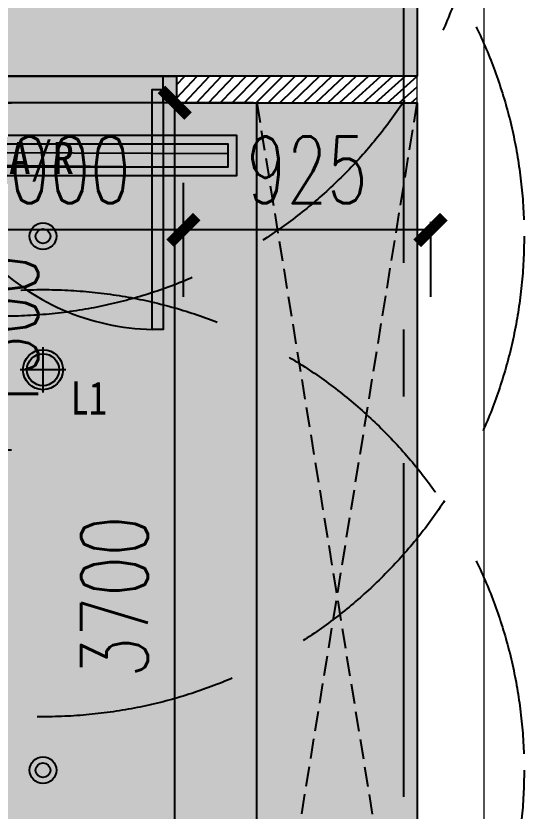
# Model space of a CAD drawing. Header units: millimetres. Extents: x -86392818 to -86307589, y 1129347621 to 1129375919.
# Drawn here: x -86311341 to -86309439, y 1129355568 to 1129358546 of the extents above; entities that cross this region are included whole.
import ezdxf
from ezdxf.enums import TextEntityAlignment as Align

# ---------------------------------------------------------------- set-up
doc = ezdxf.new("R2010")
doc.units = ezdxf.units.MM
doc.header["$LTSCALE"] = 1000
for name, pattern in [('__DASH', [0.35, 0.25, -0.1]), ('CENTER', [2, 1.25, -0.25, 0.25, -0.25]), ('DASH', [0.35, 0.25, -0.1]), ('DASHED', [19.049999999999997, 12.7, -6.35])]:
    doc.linetypes.add(name, pattern=pattern)
doc.layers.get('Defpoints').update_dxf_attribs({"color": 250})
for name, color, linetype in [('AD-DOOR', 4, 'Continuous'), ('A—墙体-填充', 8, 'Continuous'), ('A—轴线', 1, 'CENTER'), ('C—平顶—喷淋', 5, 'Continuous'), ('C—平顶—暖通', 47, 'Continuous'), ('C—平顶—灯具', 1, 'Continuous'), ('C—平顶—轮廓线', 4, 'Continuous'), ('F—地坪—hatch', 8, 'Continuous'), ('F—地坪—分格', 5, 'Continuous'), ('P—平面—移动家具', 165, 'Continuous'), ('P—隔墙—石膏板墙（到顶）', 2, 'Continuous'), ('WALL-DIM', 3, 'Continuous')]:
    doc.layers.add(name, color=color, linetype=linetype)
doc.layers.add('Q-01 原始墙柱', color=7, linetype='Continuous', lineweight=0)
doc.styles.add('_TCH_DIM_T3', font='SIMPLEX', dxfattribs={"width": 0.7058823529411765, "bigfont": 'GBCBIG'})
doc.styles.add('WORD-2', font='simhei.ttf', dxfattribs={"height": 2.5})
doc.styles.add('黑体', font='simhei.ttf')
doc.dimstyles.new('WALL-DIM', dxfattribs={"dimtxt": 250, "dimasz": 100, "dimexe": 250, "dimexo": 300, "dimgap": 100, "dimtad": 1, "dimdec": 0, "dimzin": 0, "dimdsep": 46, "dimtxsty": '_TCH_DIM_T3', "dimblk": 'ARCHTICK', "dimcen": 0.09, "dimclrd": 1, "dimclre": 1, "dimclrt": 7, "dimazin": 2, "dimtfac": 1, "dimtdec": 0, "dimtix": 1, "dimtmove": 2, "dimatfit": 3, "dimfxl": 500, "dimfxlon": 1, "dimtolj": 1, "dimtzin": 0, "dimarcsym": 0})

# ---------------------------------------------------------------- blocks, each defined once
blk = doc.blocks.new('SDSZDFSFDHFJGK')
at = {"color": 8}
blk.add_line((859, -49.99999999998545), (-41, -49.99999999998545), dxfattribs=at)
for points in [[(-41, 0), (-41, 900), (0, 900), (0, 0)], [(-41, 50.00000000001455), (-41, -49.99999999998545), (-91, -49.99999999998545), (-91, 50.00000000001455)], [(859, 50.00000000001455), (859, -49.99999999998545), (909, -49.99999999998545), (909, 50.00000000001455)]]:
    blk.add_lwpolyline(points, close=True)
blk.add_arc((-17.25437660326861, 22.72038917466125), 876.5488854589667, 358.5147112231557, 88.87209163520977, dxfattribs=at)
blk = doc.blocks.new('A$C5AE9663F')
at = {"layer": 'A—轴线', "color": 24, "linetype": 'CENTER'}
blk.add_line((27600, -2850), (27600, 24600), dxfattribs=at)
blk = doc.blocks.new('dffsdsardegew')
at = {"layer": 'C—平顶—灯具'}
h = blk.add_hatch(color=7, dxfattribs=at)
h.set_gradient(color1=(255, 255, 255), color2=(128, 128, 128), name='SPHERICAL')
edge = h.paths.add_edge_path()
edge.add_arc((0, 0), 59.99999982783518, 0, 360)
for p, q in [((0, 84.94745397567749), (0, -84.94745397567749)), ((84.94745390117168, 0), (-84.94745390117168, 0))]:
    blk.add_line(p, q, dxfattribs=at)
for radius in [74.99999978479399, 59.99999982783518]:
    blk.add_circle((0, 0), radius, dxfattribs=at)
at = {"layer": 'C—平顶—灯具', "style": '黑体', "width": 0.8}
blk.add_text('L1', height=124.9999996419401, dxfattribs=at).set_placement((171.2003185302019, -105.796276807785, 94.12059754060085), align=Align.MIDDLE_CENTER)
blk = doc.blocks.new('pen lin')
at = {"layer": 'C—平顶—喷淋'}
blk.add_hatch(color=8, dxfattribs=at).paths.add_polyline_path([(-27.5, 0, 1), (27.5, 0, 1)])
for radius in [49.99999999999999, 27.49999999999999]:
    blk.add_circle((0, 0), radius, dxfattribs=at)
at = {"layer": 'Defpoints', "color": 251, "linetype": 'DASH', "ltscale": 3}
blk.add_circle((0, 0), 1800, dxfattribs=at)
blk = doc.blocks.new('_ArchTick')
at = {"color": 44, "const_width": 0.4}
blk.add_lwpolyline([(-0.5, -0.5), (0.5, 0.5)], dxfattribs=at)
blk = doc.blocks.new('*D244')
at = {"layer": 'Defpoints', "color": 0, "transparency": 16777216}
for p in [(-86310714.2066024, 1129358220.776644), (-86309789.20660242, 1129358074.996931), (-86310714.2066024, 1129357744.334977)]:
    blk.add_point(p, dxfattribs=at)
at = {"layer": 'WALL-DIM', "color": 1, "lineweight": -2, "transparency": 16777216}
for p, q in [((-86310714.2066024, 1129357920.776644), (-86310714.2066024, 1129357494.334977)), ((-86309789.20660242, 1129357774.996931), (-86309789.20660242, 1129357494.334977)), ((-86309789.20660242, 1129357744.334977), (-86310714.2066024, 1129357744.334977))]:
    blk.add_line(p, q, dxfattribs=at)
at = {"layer": 'WALL-DIM', "color": 1, "lineweight": -2, "transparency": 16777216, "xscale": 100, "yscale": 100, "zscale": 100, "rotation": 180}
blk.add_blockref('_ArchTick', (-86310714.2066024, 1129357744.334977), dxfattribs=at)
at = {"layer": 'WALL-DIM', "color": 1, "lineweight": -2, "transparency": 16777216, "xscale": 100, "yscale": 100, "zscale": 100}
blk.add_blockref('_ArchTick', (-86309789.20660242, 1129357744.334977), dxfattribs=at)
at = {"layer": 'WALL-DIM', "color": 7, "transparency": 16777216, "insert": (-86310251.70660241, 1129357969.334977), "char_height": 250, "attachment_point": 5, "style": '_TCH_DIM_T3'}
blk.add_mtext('\\A1;925', dxfattribs=at)
blk = doc.blocks.new('*D245')
at = {"layer": 'Defpoints', "color": 0, "transparency": 16777216}
for p in [(-86311714.20660241, 1129358220.776644), (-86310714.2066024, 1129358220.776644), (-86311714.20660241, 1129357744.334977)]:
    blk.add_point(p, dxfattribs=at)
at = {"layer": 'WALL-DIM', "color": 1, "lineweight": -2, "transparency": 16777216}
for p, q in [((-86311714.20660241, 1129357920.776644), (-86311714.20660241, 1129357494.334977)), ((-86310714.2066024, 1129357920.776644), (-86310714.2066024, 1129357494.334977)), ((-86310714.2066024, 1129357744.334977), (-86311714.20660241, 1129357744.334977))]:
    blk.add_line(p, q, dxfattribs=at)
at = {"layer": 'WALL-DIM', "color": 1, "lineweight": -2, "transparency": 16777216, "xscale": 100, "yscale": 100, "zscale": 100, "rotation": 180}
blk.add_blockref('_ArchTick', (-86311714.20660241, 1129357744.334977), dxfattribs=at)
at = {"layer": 'WALL-DIM', "color": 1, "lineweight": -2, "transparency": 16777216, "xscale": 100, "yscale": 100, "zscale": 100}
blk.add_blockref('_ArchTick', (-86310714.2066024, 1129357744.334977), dxfattribs=at)
at = {"layer": 'WALL-DIM', "color": 7, "transparency": 16777216, "insert": (-86311214.2066024, 1129357969.334977), "char_height": 250, "attachment_point": 5, "style": '_TCH_DIM_T3'}
blk.add_mtext('\\A1;1000', dxfattribs=at)
blk = doc.blocks.new('*D248')
at = {"layer": 'Defpoints', "color": 0, "transparency": 16777216}
for p in [(-86310152.07797034, 1129358220.776645), (-86310746.59708, 1129354520.776645), (-86310152.07797034, 1129354520.776645)]:
    blk.add_point(p, dxfattribs=at)
at = {"layer": 'WALL-DIM', "color": 1, "lineweight": -2, "transparency": 16777216}
for p, q in [((-86310452.07797034, 1129358220.776645), (-86310996.59708, 1129358220.776645)), ((-86310746.59708, 1129358220.776645), (-86310746.59708, 1129354520.776645)), ((-86310452.07797034, 1129354520.776645), (-86310996.59708, 1129354520.776645))]:
    blk.add_line(p, q, dxfattribs=at)
at = {"layer": 'WALL-DIM', "color": 1, "lineweight": -2, "transparency": 16777216, "xscale": 100, "yscale": 100, "zscale": 100}
for p, rotation in [((-86310746.59708, 1129358220.776645), 90), ((-86310746.59708, 1129354520.776645), 270)]:
    blk.add_blockref('_ArchTick', p, dxfattribs=dict(at, rotation=rotation))
at = {"layer": 'WALL-DIM', "color": 7, "transparency": 16777216, "insert": (-86310971.59707966, 1129356370.776645), "char_height": 250, "attachment_point": 5, "rotation": 90, "style": '_TCH_DIM_T3'}
blk.add_mtext('\\A1;3700', dxfattribs=at)
blk = doc.blocks.new('*D251')
at = {"layer": 'Defpoints', "color": 0, "transparency": 16777216}
for p in [(-86312039.20660244, 1129358220.776645), (-86312039.20660244, 1129356920.776645), (-86311606.89974642, 1129356920.776645)]:
    blk.add_point(p, dxfattribs=at)
at = {"layer": 'WALL-DIM', "color": 1, "lineweight": -2, "transparency": 16777216}
for p, q in [((-86311739.20660244, 1129358220.776645), (-86311356.89974642, 1129358220.776645)), ((-86311606.89974642, 1129358220.776645), (-86311606.89974642, 1129356920.776645)), ((-86311739.20660244, 1129356920.776645), (-86311356.89974642, 1129356920.776645))]:
    blk.add_line(p, q, dxfattribs=at)
at = {"layer": 'WALL-DIM', "color": 1, "lineweight": -2, "transparency": 16777216, "xscale": 100, "yscale": 100, "zscale": 100}
for p, rotation in [((-86311606.89974642, 1129358220.776645), 90), ((-86311606.89974642, 1129356920.776645), 270)]:
    blk.add_blockref('_ArchTick', p, dxfattribs=dict(at, rotation=rotation))
at = {"layer": 'WALL-DIM', "color": 7, "transparency": 16777216, "insert": (-86311381.89974676, 1129357350.200514), "char_height": 250, "attachment_point": 5, "rotation": 90, "style": '_TCH_DIM_T3'}
blk.add_mtext('\\A1;1300', dxfattribs=at)
blk = doc.blocks.new('*D288')
at = {"layer": 'Defpoints', "color": 0, "transparency": 16777216}
for p in [(-86310739.20660241, 1129358694.526135), (-86311739.20660241, 1129358320.776644), (-86310739.20660241, 1129358320.776644)]:
    blk.add_point(p, dxfattribs=at)
at = {"layer": 'WALL-DIM', "color": 1, "lineweight": -2, "transparency": 16777216}
for p, q in [((-86311739.20660241, 1129358620.776644), (-86311739.20660241, 1129358944.526135)), ((-86310739.20660241, 1129358620.776644), (-86310739.20660241, 1129358944.526135)), ((-86311739.20660241, 1129358694.526135), (-86310739.20660241, 1129358694.526135))]:
    blk.add_line(p, q, dxfattribs=at)
at = {"layer": 'WALL-DIM', "color": 1, "lineweight": -2, "transparency": 16777216, "xscale": 100, "yscale": 100, "zscale": 100, "rotation": 180}
blk.add_blockref('_ArchTick', (-86311739.20660241, 1129358694.526135), dxfattribs=at)
at = {"layer": 'WALL-DIM', "color": 1, "lineweight": -2, "transparency": 16777216, "xscale": 100, "yscale": 100, "zscale": 100}
blk.add_blockref('_ArchTick', (-86310739.20660241, 1129358694.526135), dxfattribs=at)
at = {"layer": 'WALL-DIM', "color": 7, "transparency": 16777216, "insert": (-86311239.20660241, 1129358919.526135), "char_height": 250, "attachment_point": 5, "style": '_TCH_DIM_T3'}
blk.add_mtext('\\A1;1000', dxfattribs=at)
blk = doc.blocks.new('*D289')
at = {"layer": 'Defpoints', "color": 0, "transparency": 16777216}
for p in [(-86309839.20660238, 1129358694.526135), (-86310739.20660241, 1129358320.776644), (-86309839.20660238, 1129358320.776644)]:
    blk.add_point(p, dxfattribs=at)
at = {"layer": 'WALL-DIM', "color": 1, "lineweight": -2, "transparency": 16777216}
for p, q in [((-86310739.20660241, 1129358620.776644), (-86310739.20660241, 1129358944.526135)), ((-86309839.20660238, 1129358620.776644), (-86309839.20660238, 1129358944.526135)), ((-86310739.20660241, 1129358694.526135), (-86309839.20660238, 1129358694.526135))]:
    blk.add_line(p, q, dxfattribs=at)
at = {"layer": 'WALL-DIM', "color": 1, "lineweight": -2, "transparency": 16777216, "xscale": 100, "yscale": 100, "zscale": 100, "rotation": 180}
blk.add_blockref('_ArchTick', (-86310739.20660241, 1129358694.526135), dxfattribs=at)
at = {"layer": 'WALL-DIM', "color": 1, "lineweight": -2, "transparency": 16777216, "xscale": 100, "yscale": 100, "zscale": 100}
blk.add_blockref('_ArchTick', (-86309839.20660238, 1129358694.526135), dxfattribs=at)
at = {"layer": 'WALL-DIM', "color": 7, "transparency": 16777216, "insert": (-86310289.2066024, 1129358919.526135), "char_height": 250, "attachment_point": 5, "style": '_TCH_DIM_T3'}
blk.add_mtext('\\A1;900', dxfattribs=at)
blk = doc.blocks.new('*U306')
at = {"linetype": 'DASHED', "ltscale": 5}
h = blk.add_hatch(dxfattribs=at)
h.set_pattern_fill('ANSI31', color=250, scale=8, angle=315, style=0)
h.set_pattern_definition([(0, (608.6623797362979, 7.114274056295527e-11), (8.9e-15, 25.4), [])])
h.paths.add_polyline_path([(16.1220796372217, 16.12207963752006), (708.8779109724117, 16.12207963759121), (708.8779109723826, 58.87791939116103), (16.12207963719266, 58.87791939108989)])
blk.add_line((-2.91038e-11, 74.9999990286099), (0, 0))
at = {"color": 251}
blk.add_line((16.12207963719265, 58.87791939108989), (16.12207963722176, 16.12207963752007), dxfattribs=at)
blk.add_lwpolyline([(-2.91038e-11, 74.9999990286099), (724.99999061007, 74.99999902868105), (724.9999906100991, 7.114274056295527e-11), (0, 0)])
blk.add_lwpolyline([(-2.91038e-11, 74.9999990286099), (724.99999061007, 74.99999902868105), (724.9999906100991, 7.114274056295527e-11), (0, 0)])
blk.add_lwpolyline([(16.12207963719265, 58.87791939108989), (708.8779109723826, 58.87791939116103), (708.8779109724117, 16.12207963759121), (16.12207963722176, 16.12207963752007)], dxfattribs=at)
blk.add_lwpolyline([(16.12207963719265, 58.87791939108989), (708.8779109723826, 58.87791939116103), (708.8779109724117, 16.12207963759121), (16.12207963722176, 16.12207963752007)], dxfattribs=at)
at = {"style": 'WORD-2'}
blk.add_attdef('A/S_001', (591.0874119215388, 55.90921457137409), '', height=40, dxfattribs=at)

msp = doc.modelspace()

# ---------------------------------------------------------------- hatches: boundary and pattern name
at = {"layer": 'A—墙体-填充'}
h = msp.add_hatch(dxfattribs=at)
h.set_pattern_fill('ANSI31', color=8, scale=10, style=0)
h.set_pattern_definition([(45, (0, 0), (-22.45064030267288, 22.45064030267288), [])])
h.paths.add_polyline_path([(-86309839.20660238, 1129358320.776644), (-86310739.20660241, 1129358320.776644), (-86310739.20660241, 1129358220.776644), (-86309839.20660238, 1129358220.776644)])
at = {"layer": 'F—地坪—hatch'}
h = msp.add_hatch(dxfattribs=at)
h.set_pattern_fill('AR-SAND', color=251, scale=5)
h.set_pattern_definition([(37.50000000000001, (0, 0), (-8.000156479920228, 244.7066186646712), [0, -193.04, 0, -215.9, 0, -206.375]), (7.499999999999999, (0, 0), (224.7616415690013, 358.4125502841771), [0, -104.14, 0, -173.99, 0, -66.67500000000001]), (327.5, (-156.21, 0), (395.496185120729, 0.718592339272881), [0, -63.5, 0, -228.6, 0, -298.45]), (317.5, (-156.21, 0), (381.7782262361486, 111.4646616286082), [0, -31.75, 0, -149.86, 0, -171.45])])
h.paths.add_polyline_path([(-86309839.20660238, 1129360120.965556), (-86315989.20660238, 1129360120.965556), (-86315989.20660238, 1129360770.965556), (-86317489.20660238, 1129360770.965556), (-86317489.20660238, 1129360120.965556), (-86319389.20660238, 1129360120.965556), (-86319389.20660238, 1129360520.965556), (-86319489.20660238, 1129360520.965556), (-86319489.20660238, 1129360620.965556), (-86320989.20660238, 1129360620.965556), (-86320989.20660238, 1129360520.965556), (-86321089.20660238, 1129360520.965556), (-86321089.20660238, 1129355569.401158), (-86323839.20660238, 1129355569.401158), (-86323839.20660238, 1129350620.965556), (-86323439.20660238, 1129350620.965556), (-86323439.20660238, 1129350370.965556), (-86319389.20660238, 1129350370.965556), (-86319389.20660238, 1129350820.965556), (-86318889.20660238, 1129350820.965556), (-86318889.20660238, 1129358320.776644), (-86309839.20660238, 1129358320.776644)])
h = msp.add_hatch(dxfattribs=at)
h.set_pattern_fill('SQUARE', color=250, scale=20)
h.set_pattern_definition([(0, (-86546129.26454097, 1129341722.925885), (0, 63.5), [63.5, -63.5]), (90, (-86546129.26454097, 1129341722.925885), (-63.5, 3.888253587292846e-15), [63.5, -63.5])])
h.paths.add_polyline_path([(-86309839.20660144, 1129358220.776644), (-86310739.20660241, 1129358220.776644), (-86310739.20660241, 1129358320.776644), (-86311739.20660241, 1129358320.776644), (-86311739.20660241, 1129358220.776644), (-86312039.20660144, 1129358220.776644), (-86312039.20660144, 1129354420.776644), (-86314239.20660141, 1129354420.776644), (-86314239.20660141, 1129350370.965556), (-86310189.20660141, 1129350370.965556), (-86310189.20660141, 1129350820.965556), (-86309839.20660141, 1129350820.965556), (-86309839.20660141, 1129354420.776644), (-86310439.20660144, 1129354420.776644), (-86310439.20660144, 1129354520.776644), (-86309839.20660144, 1129354520.776644)])

# ---------------------------------------------------------------- linework, layer by layer
at = {"layer": 'C—平顶—轮廓线'}
msp.add_line((-86310439.20660241, 1129354520.776644), (-86310439.20660241, 1129358220.776644), dxfattribs=at)
msp.add_lwpolyline([(-86311739.20660241, 1129358320.776644), (-86310739.20660241, 1129358320.776644), (-86310739.20660241, 1129358220.776644), (-86311739.20660241, 1129358220.776644)], close=True, dxfattribs=at)
at = {"layer": 'F—地坪—分格'}
for points in [[(-86309839.20660238, 1129360120.965556), (-86309839.20660238, 1129358320.776644), (-86318889.20660238, 1129358320.776644), (-86318889.20660238, 1129350820.965556), (-86319389.20660238, 1129350820.965556), (-86319389.20660238, 1129350370.965556), (-86323439.20660238, 1129350370.965556), (-86323439.20660238, 1129350620.965556), (-86323839.20660238, 1129350620.965556), (-86323839.20660238, 1129355569.401158), (-86321089.20660238, 1129355569.401158), (-86321089.20660238, 1129360520.965556)], [(-86312039.20660144, 1129358220.776644), (-86311739.20660241, 1129358220.776644), (-86311739.20660241, 1129358320.776644), (-86310739.20660241, 1129358320.776644), (-86310739.20660241, 1129358220.776644), (-86309839.20660144, 1129358220.776644), (-86309839.20660144, 1129354520.776644), (-86310439.20660144, 1129354520.776644), (-86310439.20660144, 1129354420.776644), (-86309839.20660141, 1129354420.776644), (-86309839.20660141, 1129350820.965556), (-86310189.20660141, 1129350820.965556), (-86310189.20660141, 1129350370.965556), (-86314239.20660141, 1129350370.965556), (-86314239.20660141, 1129354420.776644), (-86312039.20660144, 1129354420.776644), (-86312039.20660144, 1129358220.776644)]]:
    msp.add_lwpolyline(points, dxfattribs=at)
at = {"layer": 'P—平面—移动家具', "color": 8, "linetype": '__DASH', "ltscale": 0.3}
for p, q in [((-86310439.20660238, 1129358220.776644), (-86309839.2066024, 1129354520.776644)), ((-86310439.20660238, 1129354520.776644), (-86309839.20660238, 1129358220.776644))]:
    msp.add_line(p, q, dxfattribs=at)
at = {"layer": 'P—平面—移动家具'}
msp.add_lwpolyline([(-86310439.20660238, 1129358220.776644), (-86309839.20660238, 1129358220.776644), (-86309839.20660238, 1129354520.776644), (-86310439.20660238, 1129354520.776644)], close=True, dxfattribs=at)
at = {"layer": 'P—隔墙—石膏板墙（到顶）'}
msp.add_lwpolyline([(-86309839.20660238, 1129358320.776644), (-86310739.20660241, 1129358320.776644), (-86310739.20660241, 1129358220.776644), (-86309839.20660238, 1129358220.776644)], dxfattribs=at)
at = {"layer": 'Q-01 原始墙柱'}
for p, q in [((-86309839.20660238, 1129352020.965556), (-86309839.20660238, 1129358620.965556)), ((-86309589.20660238, 1129358620.965556), (-86309589.20660238, 1129352020.965556))]:
    msp.add_line(p, q, dxfattribs=at)

# ---------------------------------------------------------------- block references
at = {"layer": 'AD-DOOR', "rotation": 180}
msp.add_blockref('SDSZDFSFDHFJGK', (-86310830.20660241, 1129358270.776644), dxfattribs=at)
at = {"layer": 'A—轴线'}
msp.add_blockref('A$C5AE9663F', (-86337489.20660238, 1129350470.834794), dxfattribs=at)
at = {"layer": 'C—平顶—喷淋'}
for p in [(-86311389.2066024, 1129359220.8711), (-86311239.20660241, 1129357720.776644), (-86311239.20660241, 1129355720.776644)]:
    msp.add_blockref('pen lin', p, dxfattribs=at)
at = {"layer": 'C—平顶—暖通', "color": 251}
ref = msp.add_blockref('*U306', (-86311964.20660244, 1129358098.044125), dxfattribs=dict(at, xscale=-2.000000025903251, yscale=2.000000025903251, zscale=2.000000025903251, rotation=180))
ref.add_attrib('A/S_001', 'A/R', (-86311366.95941307, 1129357953.909339), dxfattribs={"layer": '0', "height": 120.0000015541952, "style": 'WORD-2'})
at = {"layer": 'C—平顶—灯具'}
msp.add_blockref('dffsdsardegew', (-86311239.20660241, 1129357220.776644), dxfattribs=at)

# ---------------------------------------------------------------- dimensions: what is measured, and where the dimension line sits
at = {"layer": 'WALL-DIM'}
for base, p1, p2, picture, middle in [((-86310739.20660241, 1129358694.526135), (-86311739.20660241, 1129358320.776644), (-86310739.20660241, 1129358320.776644), '*D288', (-86311239.20660241, 1129358919.526135)), ((-86309839.20660238, 1129358694.526135), (-86310739.20660241, 1129358320.776644), (-86309839.20660238, 1129358320.776644), '*D289', (-86310289.2066024, 1129358919.526135))]:
    dim = msp.add_linear_dim(base=base, p1=p1, p2=p2, dimstyle='WALL-DIM', dxfattribs=at)
    dim.commit()
    dim.dimension.update_dxf_attribs({"geometry": picture, "text_midpoint": middle})
dim = msp.add_linear_dim(base=(-86311606.89974642, 1129356920.776645), p1=(-86312039.20660241, 1129358220.776644), p2=(-86312039.20660241, 1129356920.776644), angle=90, dimstyle='WALL-DIM', dxfattribs=at)
dim.commit()
dim.dimension.update_dxf_attribs({"geometry": '*D251', "text_midpoint": (-86311381.89974676, 1129357350.200514), "dimtype": 160})
for base, p1, p2, angle, picture, middle in [((-86310746.59708, 1129354520.776645), (-86310152.07797031, 1129358220.776644), (-86310152.07797031, 1129354520.776644), 90, '*D248', (-86310971.59707966, 1129356370.776645)), ((-86311714.20660241, 1129357744.334977), (-86310714.2066024, 1129358220.776644), (-86311714.20660241, 1129358220.776644), 180, '*D245', (-86311214.2066024, 1129357969.334977)), ((-86310714.2066024, 1129357744.334977), (-86309789.20660242, 1129358074.996931), (-86310714.2066024, 1129358220.776644), 180, '*D244', (-86310251.70660241, 1129357969.334977))]:
    dim = msp.add_linear_dim(base=base, p1=p1, p2=p2, angle=angle, dimstyle='WALL-DIM', dxfattribs=at)
    dim.commit()
    dim.dimension.update_dxf_attribs({"geometry": picture, "text_midpoint": middle})

doc.saveas('drawing.dxf')
